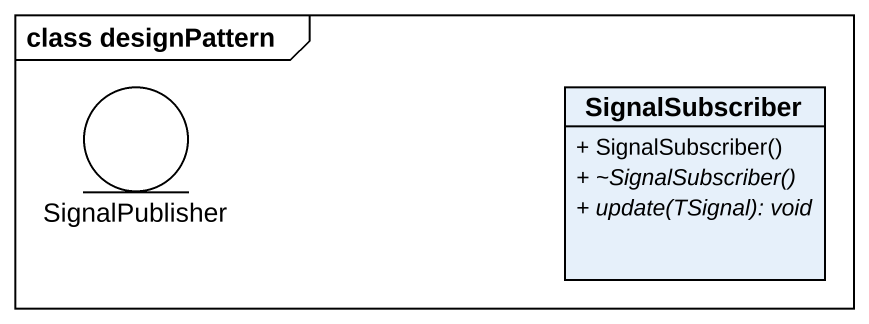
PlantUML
@startuml
mainframe class designPattern
allowmixing
hide circle
hide empty members
skinparam classAttributeIconSize 0
entity SignalPublisher
class SignalSubscriber {
  + SignalSubscriber()
  {abstract} + ~SignalSubscriber()
  {abstract} + update(TSignal): void
}
@enduml
